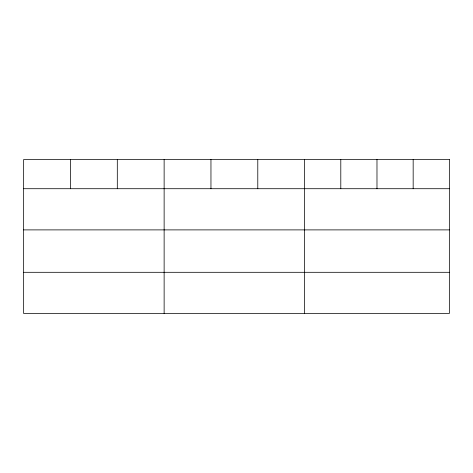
<?xml version="1.0" encoding="UTF-8"?>
<svg xmlns="http://www.w3.org/2000/svg" width="473" height="473" viewBox="0 0 473 473"><rect width="100%" height="100%" fill="white"/><g stroke="black" fill="none" stroke-linecap="round" stroke-linejoin="round"><path stroke-width="0.71" d="M23.65 188.715L449.35 188.715M23.65 229.89L449.35 229.89M23.65 272.306L449.35 272.306M413.166 159.519L413.166 188.715M376.981 159.519L376.981 188.715M340.797 159.519L340.797 188.715M304.612 159.519L304.612 313.481M257.785 159.519L257.785 188.715M210.958 159.519L210.958 188.715M164.131 159.519L164.131 313.481M117.304 159.519L117.304 188.715M70.477 159.519L70.477 188.715M449.35 159.519L23.65 159.519L23.65 313.481L449.35 313.481L449.35 159.519"/></g></svg>
